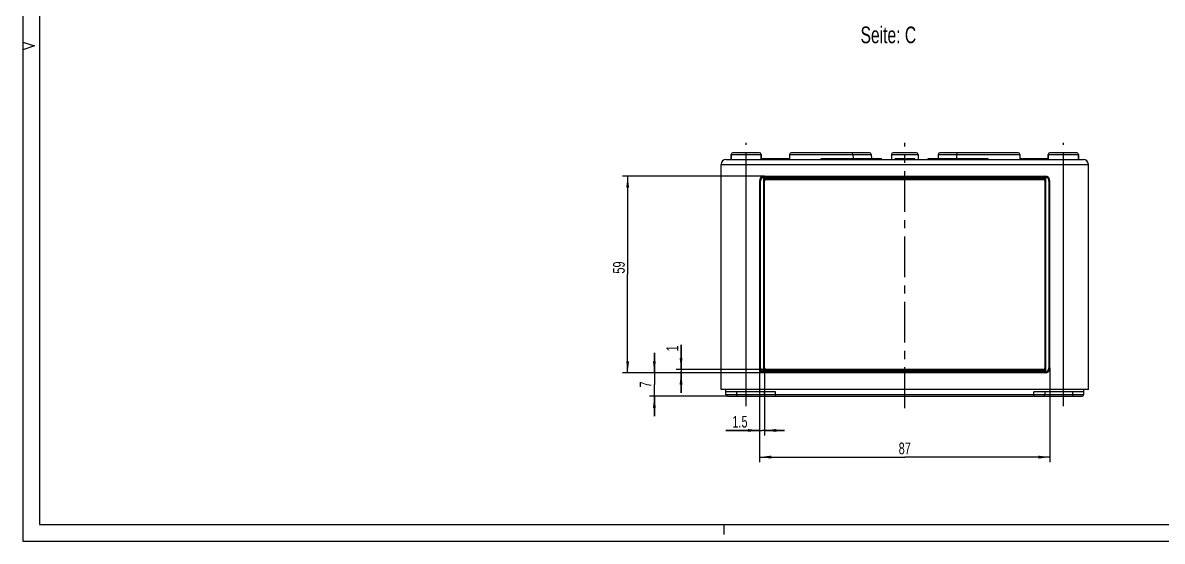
# Model space of a CAD drawing. Header units: millimetres. Extents: x 0 to 594, y 0 to 420.
# Drawn here: x 0 to 341.3, y 0 to 155.4 of the extents above; entities that cross this region are included whole.
import ezdxf

# ---------------------------------------------------------------- set-up
doc = ezdxf.new("R2010")
doc.units = ezdxf.units.MM
doc.header["$LTSCALE"] = 32.67
doc.linetypes.add('CENTER', pattern=[0.6, 0.375, -0.075, 0.075, -0.075])
doc.layers.get('0').update_dxf_attribs({"linetype": 'CONTINUOUS'})
for name, color, linetype in [('AUSFORMSCHRAEGEN', 7, 'CONTINUOUS'), ('AUSW-EINSAETZE', 7, 'CONTINUOUS'), ('BEZUGSACHSEN', 7, 'CONTINUOUS'), ('BG_STARTBEZUEGE', 7, 'CONTINUOUS'), ('RUNDUNGEN', 7, 'CONTINUOUS'), ('ZEICHNUNGSBEMASSUNGEN', 7, 'CONTINUOUS')]:
    doc.layers.add(name, color=color, linetype=linetype)
doc.styles.get("Standard").update_dxf_attribs({"font": 'txt', "width": 0.7})
doc.dimstyles.new('DIMSTYLE_1', dxfattribs={"dimtxt": 3.5, "dimasz": 3.5, "dimexe": 0.18, "dimexo": 0.0625, "dimgap": 0.09, "dimtad": 1, "dimdec": 3, "dimdsep": 46, "dimtxsty": 'STANDARD', "dimblk": '_FILLED', "dimblk1": '_FILLED', "dimblk2": '_FILLED', "dimcen": 0.09, "dimclrt": 5, "dimadec": 0, "dimazin": 0, "dimtp": 0.1, "dimtm": 0.1, "dimtfac": 1, "dimtdec": 3, "dimtofl": 0, "dimtmove": 0, "dimatfit": 3, "dimldrblk": '_FILLED', "dimfxl": 1, "dimtolj": 1, "dimarcsym": 0})
doc.dimstyles.new('DIMSTYLE_2', dxfattribs={"dimtxt": 3.5, "dimasz": 3.5, "dimexe": 0.18, "dimexo": 0.0625, "dimgap": 0.09, "dimtad": 1, "dimdec": 3, "dimdsep": 46, "dimtxsty": 'STANDARD', "dimblk": '_FILLED', "dimblk1": '_FILLED', "dimblk2": '_FILLED', "dimcen": 0.09, "dimclrt": 5, "dimadec": 0, "dimazin": 0, "dimtp": 0.2, "dimtm": 0.2, "dimtfac": 1, "dimtdec": 3, "dimtofl": 0, "dimtmove": 0, "dimatfit": 3, "dimldrblk": '_FILLED', "dimfxl": 1, "dimtolj": 1, "dimarcsym": 0})
doc.dimstyles.new('DIMSTYLE_4', dxfattribs={"dimtxt": 3.5, "dimasz": 3.5, "dimexe": 0.18, "dimexo": 0.0625, "dimgap": 0.09, "dimtad": 1, "dimdec": 3, "dimdsep": 46, "dimtxsty": 'STANDARD', "dimblk": '_FILLED', "dimblk1": '_FILLED', "dimblk2": '_FILLED', "dimcen": 0.09, "dimclrt": 5, "dimadec": 0, "dimazin": 0, "dimtp": 0.3, "dimtm": 0.3, "dimtfac": 1, "dimtdec": 3, "dimtofl": 0, "dimtmove": 0, "dimatfit": 3, "dimldrblk": '_FILLED', "dimfxl": 1, "dimtolj": 1, "dimarcsym": 0})

# ---------------------------------------------------------------- blocks, each defined once
blk = doc.blocks.new('_FILLED')
at = {"color": 0, "linetype": 'BYBLOCK'}
blk.add_solid([(0, 0), (-1, 0.125), (-1, -0.125)], dxfattribs=at)
blk = doc.blocks.new('*D6')
at = {"layer": 'ZEICHNUNGSBEMASSUNGEN', "color": 2, "linetype": 'CONTINUOUS'}
for p, q in [((222.18, 109.48), (179.68, 109.48)), ((181.18, 109.48), (181.18, 79.98)), ((181.18, 50.48), (181.18, 79.98)), ((222.18, 50.48), (179.68, 50.48))]:
    blk.add_line(p, q, dxfattribs=at)
at = {"layer": 'ZEICHNUNGSBEMASSUNGEN', "color": 2, "linetype": 'CONTINUOUS', "xscale": 3.5, "yscale": 3.5, "zscale": 3.5}
for p, rotation in [((181.18, 109.48), 90), ((181.18, 50.48), 270)]:
    blk.add_blockref('_FILLED', p, dxfattribs=dict(at, rotation=rotation))
at = {"layer": 'ZEICHNUNGSBEMASSUNGEN', "color": 5, "linetype": 'CONTINUOUS', "insert": (176.81, 82.06), "char_height": 3.5, "width": 5.25, "attachment_point": 2, "rotation": 90, "line_spacing_factor": 0.9}
blk.add_mtext('59', dxfattribs=at)
blk = doc.blocks.new('*D7')
at = {"layer": 'ZEICHNUNGSBEMASSUNGEN', "color": 2, "linetype": 'CONTINUOUS'}
for p, q in [((189.18, 50.48), (189.18, 56.48)), ((189.18, 56.48), (189.18, 46.98)), ((222.18, 50.48), (187.68, 50.48)), ((189.18, 37.48), (189.18, 46.98)), ((211.08, 43.48), (187.68, 43.48)), ((189.18, 43.48), (189.18, 37.48))]:
    blk.add_line(p, q, dxfattribs=at)
at = {"layer": 'ZEICHNUNGSBEMASSUNGEN', "color": 2, "linetype": 'CONTINUOUS', "xscale": 3.5, "yscale": 3.5, "zscale": 3.5}
for p, rotation in [((189.18, 50.48), 270), ((189.18, 43.48), 90)]:
    blk.add_blockref('_FILLED', p, dxfattribs=dict(at, rotation=rotation))
at = {"layer": 'ZEICHNUNGSBEMASSUNGEN', "color": 5, "linetype": 'CONTINUOUS', "insert": (184.81, 46.98), "char_height": 3.5, "width": 2.75, "attachment_point": 2, "rotation": 90, "line_spacing_factor": 0.9}
blk.add_mtext('7', dxfattribs=at)
blk = doc.blocks.new('*D21')
at = {"layer": 'ZEICHNUNGSBEMASSUNGEN', "color": 2, "linetype": 'CONTINUOUS'}
for p, q in [((220.68, 51.98), (220.68, 23.72)), ((307.68, 51.98), (307.68, 23.72)), ((220.68, 25.22), (264.18, 25.22)), ((307.68, 25.22), (264.18, 25.22))]:
    blk.add_line(p, q, dxfattribs=at)
at = {"layer": 'ZEICHNUNGSBEMASSUNGEN', "color": 2, "linetype": 'CONTINUOUS', "xscale": 3.5, "yscale": 3.5, "zscale": 3.5, "rotation": 180}
blk.add_blockref('_FILLED', (220.68, 25.22), dxfattribs=at)
at = {"layer": 'ZEICHNUNGSBEMASSUNGEN', "color": 2, "linetype": 'CONTINUOUS', "xscale": 3.5, "yscale": 3.5, "zscale": 3.5}
blk.add_blockref('_FILLED', (307.68, 25.22), dxfattribs=at)
at = {"layer": 'ZEICHNUNGSBEMASSUNGEN', "color": 5, "linetype": 'CONTINUOUS', "insert": (264.18, 29.59), "char_height": 3.5, "width": 5.5, "attachment_point": 2, "line_spacing_factor": 0.9}
blk.add_mtext('87', dxfattribs=at)
blk = doc.blocks.new('*D38')
at = {"layer": 'ZEICHNUNGSBEMASSUNGEN', "color": 2, "linetype": 'CONTINUOUS'}
for p, q in [((197.18, 51.48), (197.18, 58.9)), ((197.18, 58.9), (197.18, 50.98)), ((222.68, 51.48), (195.68, 51.48)), ((222.18, 50.48), (195.68, 50.48)), ((197.18, 44.48), (197.18, 50.98)), ((197.18, 50.48), (197.18, 44.48))]:
    blk.add_line(p, q, dxfattribs=at)
at = {"layer": 'ZEICHNUNGSBEMASSUNGEN', "color": 2, "linetype": 'CONTINUOUS', "xscale": 3.5, "yscale": 3.5, "zscale": 3.5}
for p, rotation in [((197.18, 51.48), 270), ((197.18, 50.48), 90)]:
    blk.add_blockref('_FILLED', p, dxfattribs=dict(at, rotation=rotation))
at = {"layer": 'ZEICHNUNGSBEMASSUNGEN', "color": 5, "linetype": 'CONTINUOUS', "insert": (192.81, 56.9), "char_height": 3.5, "width": 2, "attachment_point": 1, "rotation": 90, "line_spacing_factor": 0.9}
blk.add_mtext('1', dxfattribs=at)
blk = doc.blocks.new('*D39')
at = {"layer": 'ZEICHNUNGSBEMASSUNGEN', "color": 2, "linetype": 'CONTINUOUS'}
for p, q in [((220.68, 51.98), (220.68, 31.72)), ((222.18, 51.98), (222.18, 31.72)), ((220.68, 33.22), (210.6, 33.22)), ((210.6, 33.22), (221.43, 33.22)), ((228.18, 33.22), (221.43, 33.22)), ((222.18, 33.22), (228.18, 33.22))]:
    blk.add_line(p, q, dxfattribs=at)
at = {"layer": 'ZEICHNUNGSBEMASSUNGEN', "color": 2, "linetype": 'CONTINUOUS', "xscale": 3.5, "yscale": 3.5, "zscale": 3.5}
blk.add_blockref('_FILLED', (220.68, 33.22), dxfattribs=at)
at = {"layer": 'ZEICHNUNGSBEMASSUNGEN', "color": 2, "linetype": 'CONTINUOUS', "xscale": 3.5, "yscale": 3.5, "zscale": 3.5, "rotation": 180}
blk.add_blockref('_FILLED', (222.18, 33.22), dxfattribs=at)
at = {"layer": 'ZEICHNUNGSBEMASSUNGEN', "color": 5, "linetype": 'CONTINUOUS', "insert": (217.1, 37.59), "char_height": 3.5, "width": 6.5, "attachment_point": 3, "line_spacing_factor": 0.9}
blk.add_mtext('1.5', dxfattribs=at)

msp = doc.modelspace()

# ---------------------------------------------------------------- linework, layer by layer
at = {"color": 2, "linetype": 'CONTINUOUS'}
for p, q in [((0, 420), (0, 0)), ((0, 149.67), (3.5, 148.5)), ((3.5, 148.5), (0, 147.33)), ((210, 5), (210, 2)), ((0, 0), (594, 0))]:
    msp.add_line(p, q, dxfattribs=at)
at = {"color": 7, "linetype": 'CONTINUOUS'}
for p, q in [((5, 415), (5, 5)), ((221.1793, 114.7785), (227.6819, 114.7785)), ((227.6819, 114.4785), (227.6819, 114.7785)), ((239.1819, 114.4785), (239.1819, 114.7785)), ((239.1819, 114.7785), (257.1819, 114.7785)), ((239.4819, 114.4785), (239.4819, 114.7785)), ((257.1819, 114.4785), (257.1819, 114.7785)), ((261.3485, 114.4785), (261.3485, 114.7785)), ((261.3485, 114.7785), (263.9735, 114.7785)), ((261.4215, 114.4785), (261.4215, 114.7785)), ((261.4944, 114.4785), (261.4944, 114.7785)), ((261.6402, 114.4785), (261.6402, 114.7785)), ((261.859, 114.4785), (261.859, 114.7785)), ((262.2235, 114.4785), (262.2235, 114.7785)), ((262.661, 114.4785), (262.661, 114.7785)), ((263.0985, 114.4785), (263.0985, 114.7785)), ((263.4631, 114.4785), (263.4631, 114.7785)), ((263.6819, 114.4785), (263.6819, 114.7785)), ((263.8277, 114.4785), (263.8277, 114.7785)), ((263.9006, 114.4785), (263.9006, 114.7785)), ((263.9735, 114.4785), (263.9735, 114.7785)), ((264.5569, 114.4785), (264.5569, 114.7785)), ((264.5569, 114.7785), (267.1819, 114.7785)), ((264.7027, 114.4785), (264.7027, 114.7785)), ((267.1819, 114.4785), (267.1819, 114.7785)), ((271.1819, 114.4785), (271.1819, 114.7785)), ((271.1819, 114.7785), (289.1819, 114.7785)), ((288.8819, 114.4785), (288.8819, 114.7785)), ((289.1819, 114.4785), (289.1819, 114.7785)), ((307.1819, 115.9785), (307.1819, 114.4785)), ((316.1819, 115.9785), (316.1819, 114.4785)), ((210.5819, 43.9785), (210.5819, 45.4785)), ((225.4819, 44.7785), (210.5819, 44.7785)), ((222.1819, 43.9785), (222.1819, 44.7785)), ((317.7819, 44.7785), (302.8819, 44.7785)), ((306.1819, 44.7785), (306.1819, 43.9785)), ((317.7819, 43.9785), (317.7819, 45.4785)), ((5, 5), (589, 5))]:
    msp.add_line(p, q, dxfattribs=at)
at = {"color": 9, "linetype": 'CONTINUOUS'}
for p, q in [((213.8819, 43.9785), (213.8819, 44.7785)), ((216.6819, 43.9785), (216.6819, 45.4785)), ((225.4819, 43.9785), (225.4819, 44.7785)), ((302.8819, 43.9785), (302.8819, 44.7785)), ((311.6819, 43.9785), (311.6819, 45.4785)), ((314.4819, 43.9785), (314.4819, 44.7785))]:
    msp.add_line(p, q, dxfattribs=at)
at = {"layer": 'AUSFORMSCHRAEGEN', "color": 7, "linetype": 'CONTINUOUS'}
for p, q in [((212.195, 115.9829), (212.1819, 114.4785)), ((221.1687, 115.9829), (221.1819, 114.4785)), ((227.6819, 114.7785), (229.6845, 114.7785)), ((229.695, 115.9829), (229.6819, 114.4785)), ((248.6687, 115.9829), (248.6793, 114.7785)), ((254.1687, 115.9829), (254.1793, 114.7785)), ((260.195, 115.9829), (260.1819, 114.4785)), ((268.1687, 115.9829), (268.1819, 114.4785)), ((274.195, 115.9829), (274.1845, 114.7785)), ((279.695, 115.9829), (279.6845, 114.7785)), ((298.6687, 115.9829), (298.6819, 114.4785)), ((298.6793, 114.7785), (307.187, 114.7785))]:
    msp.add_line(p, q, dxfattribs=at)
at = {"layer": 'AUSW-EINSAETZE', "color": 2, "linetype": 'CENTER'}
msp.add_line((210.6819, 114.4785), (317.6819, 114.4785), dxfattribs=at)
at = {"layer": 'BEZUGSACHSEN', "color": 7, "linetype": 'CENTER'}
for p, q in [((216.6819, 40.4785), (216.6819, 119.4785)), ((311.6819, 40.4785), (311.6819, 119.4785))]:
    msp.add_line(p, q, dxfattribs=at)
at = {"layer": 'BG_STARTBEZUEGE', "color": 7, "linetype": 'CENTER'}
msp.add_line((264.1819, 39.9339), (264.1819, 119.4785), dxfattribs=at)
at = {"layer": 'RUNDUNGEN', "color": 7, "linetype": 'CONTINUOUS'}
for p, q in [((220.6688, 116.4785), (212.695, 116.4785)), ((253.6688, 116.4785), (230.195, 116.4785)), ((267.6688, 116.4785), (260.695, 116.4785)), ((298.1688, 116.4785), (274.695, 116.4785)), ((315.6819, 116.4785), (307.6819, 116.4785)), ((209.1819, 45.4785), (209.1819, 112.9785)), ((210.6819, 114.4785), (317.6819, 114.4785)), ((212.1819, 114.4785), (212.195, 115.9829)), ((221.1819, 114.4785), (221.1687, 115.9829)), ((229.695, 115.9829), (229.6819, 114.4785)), ((248.6687, 115.9829), (248.6793, 114.7785)), ((254.1687, 115.9829), (254.1793, 114.7785)), ((260.195, 115.9829), (260.1819, 114.4785)), ((268.1687, 115.9829), (268.1819, 114.4785)), ((274.195, 115.9829), (274.1845, 114.7785)), ((279.695, 115.9829), (279.6845, 114.7785)), ((298.6687, 115.9829), (298.6819, 114.4785)), ((307.1819, 114.4785), (307.1819, 115.9785)), ((316.1819, 114.4785), (316.1819, 115.9785)), ((319.1819, 45.4785), (319.1819, 112.9785)), ((222.1819, 50.4785), (222.1819, 109.4785)), ((222.1819, 109.4785), (306.1819, 109.4785)), ((306.1819, 109.4785), (306.1819, 50.4785)), ((220.6819, 107.9785), (220.6819, 51.9785)), ((222.6819, 108.4785), (305.6819, 108.4785)), ((307.6819, 51.9785), (307.6819, 107.9785)), ((305.6819, 51.4785), (222.6819, 51.4785)), ((306.1819, 50.4785), (222.1819, 50.4785)), ((319.1819, 45.4785), (209.1819, 45.4785)), ((211.0819, 43.4785), (317.2819, 43.4785))]:
    msp.add_line(p, q, dxfattribs=at)
at = {"layer": 'RUNDUNGEN', "color": 9, "linetype": 'CONTINUOUS'}
for p, q in [((209.1819, 112.9785), (319.1819, 112.9785)), ((212.195, 115.9829), (221.1687, 115.9829)), ((216.6819, 45.4785), (216.6819, 114.4785)), ((229.695, 115.9829), (254.1687, 115.9829)), ((260.195, 115.9829), (268.1687, 115.9829)), ((274.195, 115.9829), (298.6687, 115.9829)), ((307.1819, 115.9785), (316.1819, 115.9785)), ((311.6819, 45.4785), (311.6819, 114.4785)), ((220.9819, 107.9785), (220.6819, 107.9785)), ((220.9819, 51.9785), (220.9819, 107.9785)), ((221.8819, 109.1404), (221.8819, 50.8166)), ((222.1819, 109.1785), (306.1819, 109.1785)), ((222.6819, 108.4785), (222.6819, 108.7785)), ((222.6819, 108.7785), (305.6819, 108.7785)), ((305.6819, 108.4785), (305.6819, 108.7785)), ((306.4819, 50.8166), (306.4819, 109.1404)), ((307.3819, 107.9785), (307.3819, 51.9785)), ((307.3819, 107.9785), (307.6819, 107.9785)), ((220.9819, 51.9785), (220.6819, 51.9785)), ((222.6819, 51.4785), (222.6819, 51.1785)), ((305.6819, 51.4785), (305.6819, 51.1785)), ((307.3819, 51.9785), (307.6819, 51.9785)), ((306.1819, 50.7785), (222.1819, 50.7785)), ((305.6819, 51.1785), (222.6819, 51.1785)), ((210.5819, 43.9785), (317.7819, 43.9785)), ((213.8819, 43.9785), (213.8819, 43.4785)), ((216.6819, 43.9785), (216.6819, 43.4785)), ((225.4819, 43.9785), (225.4819, 43.4785)), ((302.8819, 43.9785), (302.8819, 43.4785)), ((311.6819, 43.9785), (311.6819, 43.4785)), ((314.4819, 43.9785), (314.4819, 43.4785))]:
    msp.add_line(p, q, dxfattribs=at)
at = {"layer": 'RUNDUNGEN', "color": 7, "linetype": 'CONTINUOUS'}
for centre, radius, start, end in [((212.695, 115.9785), 0.5, 90, 179.5), ((220.6688, 115.9785), 0.5, 0.5, 90), ((230.195, 115.9785), 0.5, 90, 179.5), ((248.1688, 115.9785), 0.5, 0.5, 90), ((253.6688, 115.9785), 0.5, 0.5, 90), ((260.695, 115.9785), 0.5, 90, 179.5), ((267.6688, 115.9785), 0.5, 0.5, 90), ((274.695, 115.9785), 0.5, 90, 179.5), ((280.195, 115.9785), 0.5, 90, 179.5), ((298.1688, 115.9785), 0.5, 0.5, 90), ((307.6819, 115.9785), 0.5, 90, 180), ((315.6819, 115.9785), 0.5, 0, 90), ((210.6819, 112.9785), 1.5, 90, 180), ((317.6819, 112.9785), 1.5, 0, 90), ((222.1819, 107.9785), 1.5, 90, 180), ((224.4156, 107.1761), 3.2059, 139.667963, 142.21481), ((306.1819, 107.9785), 1.5, 0, 90), ((303.9482, 107.1761), 3.2059, 37.78519, 40.332037), ((222.6819, 107.9785), 0.5, 90, 180), ((305.6819, 107.9785), 0.5, 0, 90), ((222.1819, 51.9785), 1.5, 180, 270), ((222.6819, 51.9785), 0.5, 180, 270), ((305.6819, 51.9785), 0.5, 270, 360), ((306.1819, 51.9785), 1.5, 270, 360), ((224.4156, 52.7809), 3.2059, 217.78519, 220.332037), ((303.9482, 52.7809), 3.2059, 319.667963, 322.21481), ((211.0819, 43.9785), 0.5, 180, 270), ((222.6819, 43.9785), 0.5, 180, 270), ((305.6819, 43.9785), 0.5, 270, 360), ((317.2819, 43.9785), 0.5, 270, 360)]:
    msp.add_arc(centre, radius, start, end, dxfattribs=at)
at = {"layer": 'RUNDUNGEN', "color": 9, "linetype": 'CONTINUOUS'}
for centre, radius, start, end in [((222.1819, 107.9785), 1.2, 104.477512, 180), ((222.6819, 107.9785), 0.8, 90, 128.682187), ((305.6819, 107.9785), 0.8, 51.317813, 90), ((306.1819, 107.9785), 1.2, 0, 75.522488), ((222.1819, 51.9785), 1.2, 180, 255.522488), ((222.6819, 51.9785), 0.8, 231.317813, 270), ((305.6819, 51.9785), 0.8, 270, 308.682187), ((306.1819, 51.9785), 1.2, 284.477512, 360)]:
    msp.add_arc(centre, radius, start, end, dxfattribs=at)
at = {"layer": 'RUNDUNGEN', "color": 7, "linetype": 'CONTINUOUS'}
for points in [[(222.1819, 109.4785), (222.1748, 109.4715), (222.102, 109.3983), (222.032, 109.3222), (221.9717, 109.2511)], [(306.1819, 109.4785), (306.1889, 109.4715), (306.2617, 109.3983), (306.3317, 109.3222), (306.3921, 109.2511)], [(222.1819, 50.4785), (222.1748, 50.4856), (222.102, 50.5588), (222.032, 50.6349), (221.9717, 50.706)], [(306.1819, 50.4785), (306.1889, 50.4856), (306.2617, 50.5588), (306.3317, 50.6349), (306.3921, 50.706)]]:
    msp.add_open_spline(points, degree=3, knots=[0, 0, 0, 0, 0.0965687, 1, 1, 1, 1], dxfattribs=at)

# ---------------------------------------------------------------- texts
at = {"color": 5, "linetype": 'CONTINUOUS', "insert": (250.9427, 154.3133), "char_height": 5, "width": 27.380952, "attachment_point": 1, "line_spacing_factor": 0.9}
msp.add_mtext('Seite: C', dxfattribs=at)

# ---------------------------------------------------------------- dimensions: what is measured, and where the dimension line sits
at = {"layer": 'ZEICHNUNGSBEMASSUNGEN', "color": 2, "linetype": 'CONTINUOUS'}
for base, p1, p2, angle, dimstyle, picture, middle in [((181.1819, 50.4785), (222.1819, 109.4785), (222.1819, 50.4785), 270, 'DIMSTYLE_4', '*D6', (179.7331, 79.7128)), ((197.1819, 51.4785), (222.1819, 50.4785), (222.6819, 51.4785), 90, 'DIMSTYLE_1', '*D38', (194.5569, 57.8989)), ((189.1819, 43.4785), (222.1819, 50.4785), (211.0819, 43.4785), 270, 'DIMSTYLE_2', '*D7', (187.173, 45.7493))]:
    dim = msp.add_linear_dim(base=base, p1=p1, p2=p2, angle=angle, dimstyle=dimstyle, dxfattribs=at)
    dim.commit()
    dim.dimension.update_dxf_attribs({"geometry": picture, "text_midpoint": middle, "dimtype": 160})
for base, p2, dimstyle, picture, middle in [((222.1819, 33.2177), (222.1819, 51.9785), 'DIMSTYLE_1', '*D39', (207.3514, 35.8427)), ((307.6819, 25.2177), (307.6819, 51.9785), 'DIMSTYLE_4', '*D21', (261.4319, 27.8427))]:
    dim = msp.add_linear_dim(base=base, p1=(220.6819, 51.9785), p2=p2, dimstyle=dimstyle, dxfattribs=at)
    dim.commit()
    dim.dimension.update_dxf_attribs({"geometry": picture, "text_midpoint": middle, "dimtype": 160})

doc.saveas('drawing.dxf')
